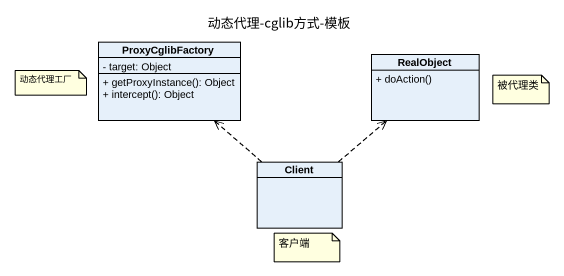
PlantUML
@startuml
title 动态代理-cglib方式-模板
hide circle
hide empty members
skinparam classAttributeIconSize 0
class ProxyCglibFactory {
  - target: Object
  + getProxyInstance(): Object
  + intercept(): Object
}
class RealObject {
  + doAction()
}
class Client
Client .up.> ProxyCglibFactory
Client .up.> RealObject
note as N1
  动态代理工厂
end note
note as N2
  被代理类
end note
note as N3
  客户端
end note
@enduml
